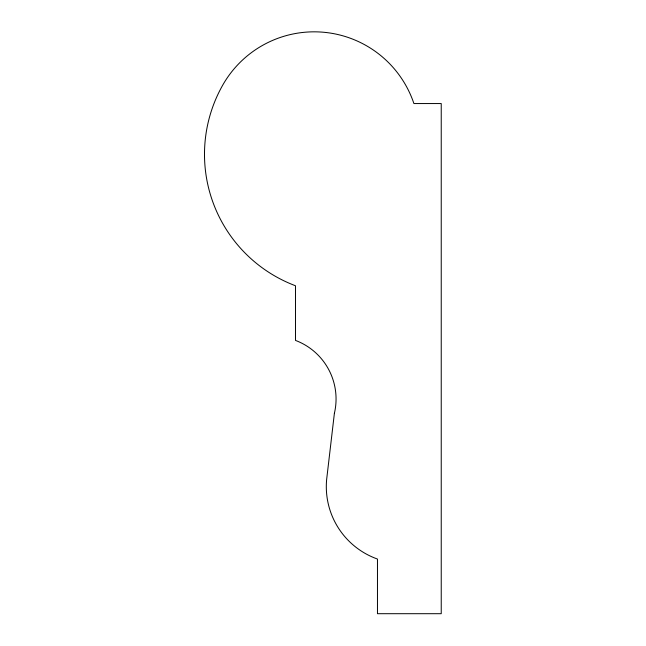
<?xml version="1.0" encoding="UTF-8"?>
<svg xmlns="http://www.w3.org/2000/svg" width="646" height="646" viewBox="0 0 646 646"><rect width="100%" height="100%" fill="white"/><g stroke="black" fill="none" stroke-linecap="round" stroke-linejoin="round"><path stroke-width="0.97" d="M334.386 413.351L326.618 479.712A76.826 76.826 0 0 0 377.466 559.04L377.466 613.7L441.234 613.7L441.234 103.554L413.908 103.554A105.161 105.161 0 0 0 222.604 85.337A140.432 140.432 0 0 0 295.48 285.75L295.48 340.41A62.573 62.573 0 0 1 334.386 413.351"/></g></svg>
